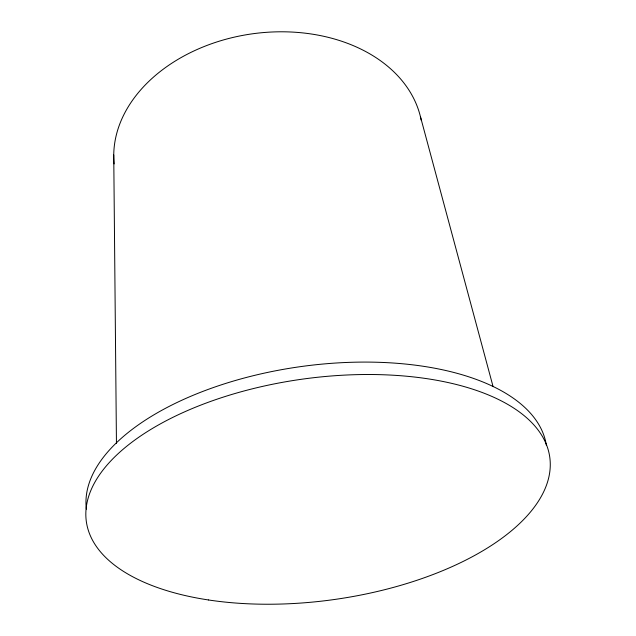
<?xml version="1.0" encoding="UTF-8"?>
<svg xmlns="http://www.w3.org/2000/svg" width="636" height="636" viewBox="0 0 636 636"><rect width="100%" height="100%" fill="white"/><g stroke="black" fill="none" stroke-linecap="round" stroke-linejoin="round"><path stroke-width="0.95" d="M420.388 116.483L493.067 386.577M113.741 154.993L116.452 443.419M86.377 509.158A232.196 112.453 -7.9 0 1 300.9 366.582A232.196 112.453 -7.9 0 1 546.34 445.216M114.122 163.929A155.2 113.462 -7.8 0 1 251.721 33.907A155.2 113.462 -7.8 0 1 421.223 120.236M208.409 599.955A233.937 111.332 -7.9 0 0 550.156 460.989A233.937 111.332 -7.9 0 0 195.586 407.167A233.937 111.332 -7.9 0 0 208.409 599.955"/></g></svg>
